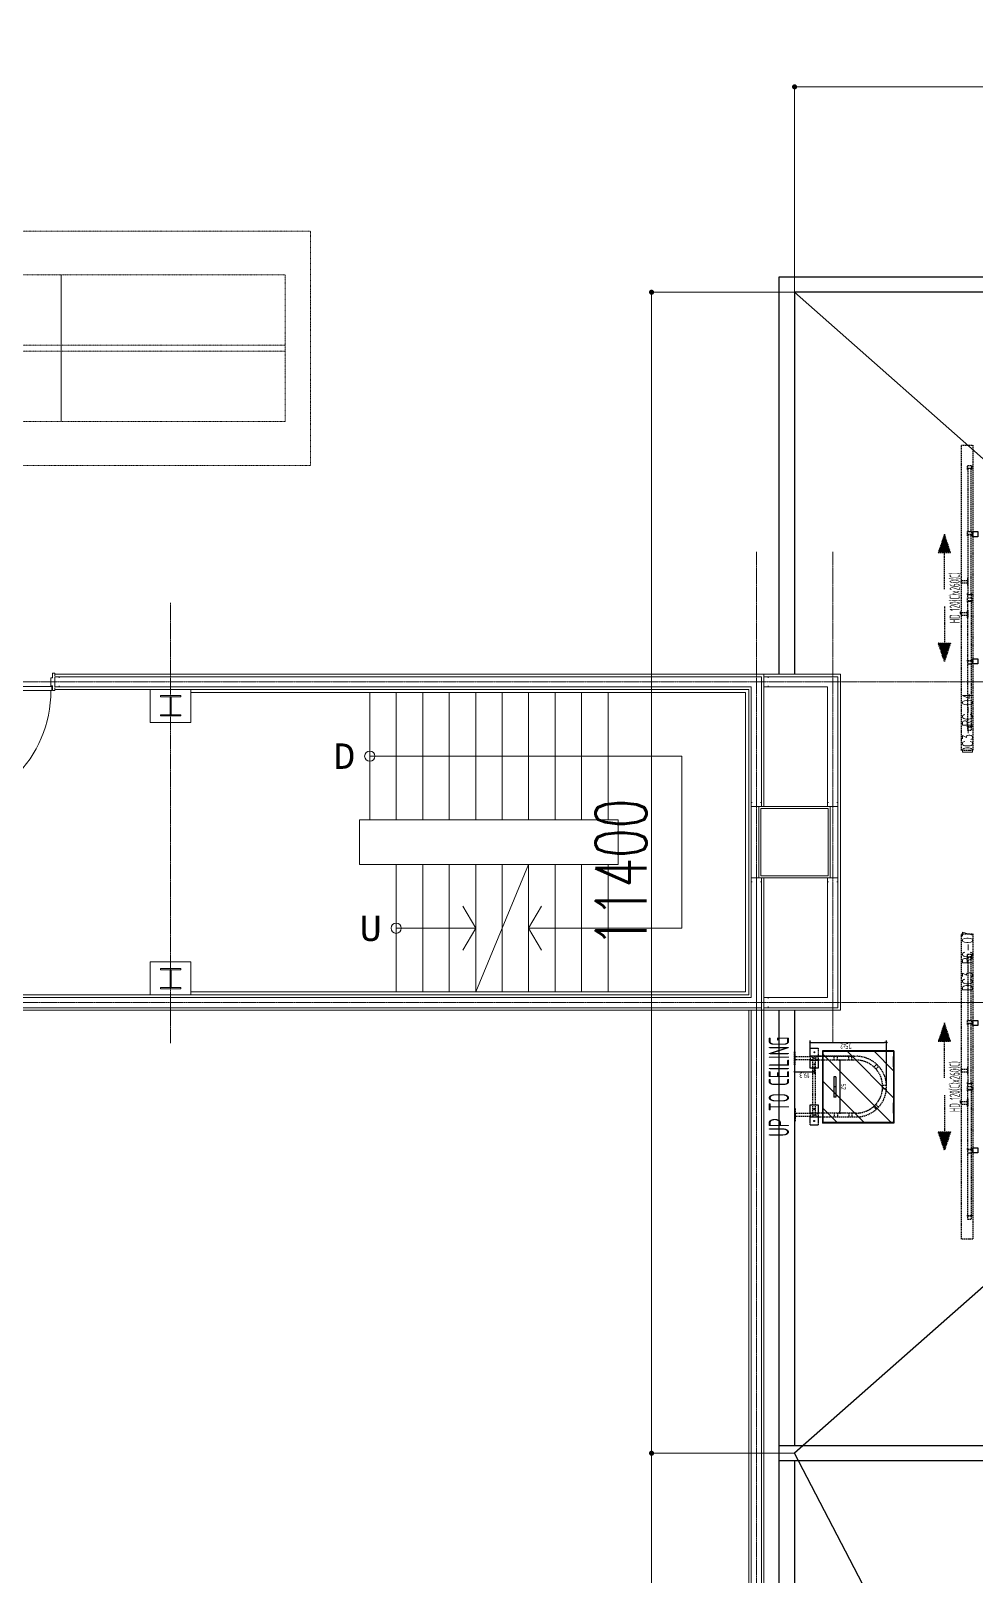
# Model space of a CAD drawing. Extents: x 225000 to 2157367, y 208400 to 840900.
# Drawn here: x 491429 to 500698, y 410006 to 425169 of the extents above; entities that cross this region are included whole.
import ezdxf
from ezdxf.enums import TextEntityAlignment as Align

# ---------------------------------------------------------------- set-up
doc = ezdxf.new("R2010")
doc.units = 0
doc.header["$LTSCALE"] = 10
for name, pattern in [('Data Center Layout_L20$0$CENTER', [2, 1.25, -0.25, 0.25, -0.25]), ('Data Center Layout_L20$0$DOTK1', [0.1, 0.05, -0.05]), ('XFDP20-DC-PH1$0$HIDDEN2', [0.1875, 0.125, -0.0625])]:
    doc.linetypes.add(name, pattern=pattern)
for name, color, linetype, lineweight in [('Data Center Layout_L20$0$ARC', 252, 'Continuous', 0), ('Data Center Layout_L20$0$K-SIN', 252, 'Data Center Layout_L20$0$CENTER', 9), ('Data Center Layout_L20$0$STEEL1', 252, 'Continuous', 0), ('Data Center Layout_L20$0$SUGATA3', 252, 'Continuous', 0)]:
    doc.layers.add(name, color=color, linetype=linetype, lineweight=lineweight)
for name, color, linetype in [('Data Center Layout_L20$0$MACHINE-DIM', 252, 'Continuous'), ('XFDP20-DC-PH1$0$A-Dim', 1, 'Continuous'), ('XFDP20-DC-PH1$0$A-Door (PH2)', 15, 'XFDP20-DC-PH1$0$HIDDEN2'), ('XFDP20-DC-PH1$0$A-ST-txt (PH2)', 1, 'Continuous'), ('XFDP20-DC-PH1$0$A-STAIR (PH2)', 15, 'XFDP20-DC-PH1$0$HIDDEN2'), ('XFDP20-DC-PH1$0$Lad-Door', 1, 'Continuous'), ('XFM2Q20-DC$0$M-EQ-TEXT', 3, 'Continuous')]:
    doc.layers.add(name, color=color, linetype=linetype)
doc.styles.add('Data Center Layout_L20$0$ATS', font='monotxt', dxfattribs={"bigfont": 'BIGFONT'})
doc.styles.add('Data Center Layout_L20$0$型式1', font='simplex.shx', dxfattribs={"width": 0.68, "bigfont": 'chineset.shx'})
doc.styles.add('XFDP20-DC-PH1$0$AA-TXT', font='isocp.shx', dxfattribs={"width": 0.8, "bigfont": 'china.shx'})
doc.styles.add('XFDP20-DC-PH1$0$dim-txt', font='isocp.shx', dxfattribs={"width": 0.8, "bigfont": 'china.shx'})
doc.styles.add('XFM2Q20-DC$0$XFL10-HVAC-EQ-L194205$0$M-TXT', font='simplex.shx', dxfattribs={"width": 0.8, "bigfont": 'chineset.shx'})
doc.dimstyles.new('Data Center Layout_L20$0$DIM-50-00', dxfattribs={"dimscale": 0, "dimtxt": 150, "dimasz": 50, "dimexe": 0, "dimexo": 0.1, "dimgap": 50, "dimtad": 1, "dimdec": 1, "dimdsep": 46, "dimtxsty": 'Data Center Layout_L20$0$型式1', "dimblk": 'Data Center Layout_L20$0$_Dot', "dimcen": 0, "dimclrd": 256, "dimclre": 256, "dimclrt": 256, "dimadec": 0, "dimazin": 0, "dimtfac": 0.8, "dimtdec": 1, "dimtmove": 2, "dimatfit": 3, "dimldrblk": 'Data Center Layout_L20$0$_ArchTick', "dimfxl": 1, "dimtolj": 1, "dimlwd": 13, "dimlwe": 9, "dimarcsym": 0})
doc.dimstyles.new('XFDP20-DC-PH1$0$20-dim', dxfattribs={"dimscale": 20, "dimtxt": 0.25, "dimasz": 0.1, "dimexe": 0.1, "dimexo": 0.1, "dimgap": 0.05, "dimtad": 1, "dimdec": 1, "dimdsep": 46, "dimtxsty": 'XFDP20-DC-PH1$0$dim-txt', "dimblk": 'XFDP20-DC-PH1$0$Dot', "dimcen": 2, "dimclrd": 256, "dimclre": 256, "dimclrt": 256, "dimadec": 0, "dimazin": 0, "dimtfac": 1, "dimtdec": 1, "dimtix": 1, "dimtmove": 2, "dimatfit": 3, "dimfxl": 1, "dimtvp": 1, "dimarcsym": 0})

# ---------------------------------------------------------------- blocks, each defined once
blk = doc.blocks.new('Data Center Layout_L20$0$_Dot')
at = {"layer": 'Data Center Layout_L20$0$MACHINE-DIM', "color": 0, "lineweight": -2}
blk.add_line((-0.5, 0), (-1, 0), dxfattribs=at)
at = {"layer": 'Data Center Layout_L20$0$MACHINE-DIM', "color": 0, "const_width": 0.5}
blk.add_lwpolyline([(-0.25, 0, 1), (0.25, 0, 1)], format="xyb", close=True, dxfattribs=at)
blk = doc.blocks.new('*D55')
at = {"layer": 'Data Center Layout_L20$0$STEEL1', "lineweight": 9, "transparency": 16777216}
for p, q in [((498926, 222602), (498926, 224619)), ((511826, 222602), (511826, 224619))]:
    blk.add_line(p, q, dxfattribs=at)
at = {"layer": 'Data Center Layout_L20$0$STEEL1', "lineweight": 13, "transparency": 16777216}
blk.add_line((511776, 224619), (498976, 224619), dxfattribs=at)
at = {"layer": 'DEFPOINTS', "color": 0, "transparency": 16777216}
for p in [(498926, 224619), (498926, 222602), (511826, 222602)]:
    blk.add_point(p, dxfattribs=at)
at = {"layer": 'Data Center Layout_L20$0$STEEL1', "lineweight": 13, "transparency": 16777216, "xscale": 50, "yscale": 50, "zscale": 50, "rotation": 180}
blk.add_blockref('Data Center Layout_L20$0$_Dot', (498926, 224619), dxfattribs=at)
at = {"layer": 'Data Center Layout_L20$0$STEEL1', "lineweight": 13, "transparency": 16777216, "xscale": 50, "yscale": 50, "zscale": 50}
blk.add_blockref('Data Center Layout_L20$0$_Dot', (511826, 224619), dxfattribs=at)
at = {"layer": 'Data Center Layout_L20$0$STEEL1', "transparency": 16777216, "insert": (505376, 224919), "char_height": 500, "attachment_point": 5, "style": 'Data Center Layout_L20$0$型式1'}
blk.add_mtext('\\A1;12900', dxfattribs=at)
blk = doc.blocks.new('Data Center Layout_L20$0$_ArchTick')
at = {"layer": 'Data Center Layout_L20$0$MACHINE-DIM', "color": 0, "const_width": 0.15}
blk.add_lwpolyline([(-0.5, -0.5), (0.5, 0.5)], dxfattribs=at)
blk = doc.blocks.new('*D56')
at = {"layer": 'Data Center Layout_L20$0$STEEL1', "lineweight": 9, "transparency": 16777216}
for p, q in [((498925, 222602), (497522, 222602)), ((498925, 211202), (497522, 211202))]:
    blk.add_line(p, q, dxfattribs=at)
at = {"layer": 'Data Center Layout_L20$0$STEEL1', "lineweight": 13, "transparency": 16777216}
blk.add_line((497522, 222552), (497522, 211252), dxfattribs=at)
at = {"layer": 'DEFPOINTS', "color": 0, "transparency": 16777216}
for p in [(498926, 222602), (497522, 211202), (498926, 211202)]:
    blk.add_point(p, dxfattribs=at)
at = {"layer": 'Data Center Layout_L20$0$STEEL1', "lineweight": 13, "transparency": 16777216, "xscale": 50, "yscale": 50, "zscale": 50}
for p, rotation in [((497522, 222602), 90), ((497522, 211202), 270)]:
    blk.add_blockref('Data Center Layout_L20$0$_Dot', p, dxfattribs=dict(at, rotation=rotation))
at = {"layer": 'Data Center Layout_L20$0$STEEL1', "transparency": 16777216, "insert": (497222, 216902), "char_height": 500, "attachment_point": 5, "rotation": 90, "style": 'Data Center Layout_L20$0$型式1'}
blk.add_mtext('\\A1;11400', dxfattribs=at)
blk = doc.blocks.new('*D57')
at = {"layer": 'Data Center Layout_L20$0$STEEL1', "lineweight": 9, "transparency": 16777216}
for p, q in [((498925, 211202), (497522, 211202)), ((498925, 187202), (497522, 187202))]:
    blk.add_line(p, q, dxfattribs=at)
at = {"layer": 'Data Center Layout_L20$0$STEEL1', "lineweight": 13, "transparency": 16777216}
blk.add_line((497522, 211152), (497522, 187252), dxfattribs=at)
at = {"layer": 'DEFPOINTS', "color": 0, "transparency": 16777216}
for p in [(498926, 211202), (497522, 187202), (498926, 187202)]:
    blk.add_point(p, dxfattribs=at)
at = {"layer": 'Data Center Layout_L20$0$STEEL1', "lineweight": 13, "transparency": 16777216, "xscale": 50, "yscale": 50, "zscale": 50}
for p, rotation in [((497522, 211202), 90), ((497522, 187202), 270)]:
    blk.add_blockref('Data Center Layout_L20$0$_Dot', p, dxfattribs=dict(at, rotation=rotation))
at = {"layer": 'Data Center Layout_L20$0$STEEL1', "transparency": 16777216, "insert": (497222, 199202), "char_height": 500, "attachment_point": 5, "rotation": 90, "style": 'Data Center Layout_L20$0$型式1'}
blk.add_mtext('\\A1;24000', dxfattribs=at)
blk = doc.blocks.new('XFDP20-DC-PH1$0$Door-60+60x000')
for points in [[(2.5, 30.4), (20.5, 36.4), (20.5, 24.4)], [(127.5, 30.4), (109.5, 36.4), (109.5, 24.4)]]:
    blk.add_hatch(color=256).paths.add_polyline_path(points)
for p, q in [((2.5, 30.4, 0), (20.5, 36.4, 0)), ((20.5, 24.4, 0), (2.5, 30.4, 0)), ((20.5, 36.4, 0), (20.5, 24.4, 0)), ((56.5, 30.4, 0), (20.5, 30.4, 0)), ((73.5, 30.4, 0), (109.5, 30.4, 0)), ((127.5, 30.4, 0), (109.5, 36.4, 0)), ((109.5, 36.4, 0), (109.5, 24.4, 0)), ((109.5, 24.4, 0), (127.5, 30.4, 0))]:
    blk.add_line(p, q)
at = {"color": 1, "linetype": 'XFDP20-DC-PH1$0$HIDDEN2'}
for p, q in [((47.9, 13.2), (47.9, 7.7)), ((50.4, 13.2), (50.4, 7.7)), ((79.6, 13.2), (79.6, 7.7)), ((82.1, 13.2), (82.1, 7.7))]:
    blk.add_line(p, q, dxfattribs=at)
at = {"color": 9, "linetype": 'XFDP20-DC-PH1$0$HIDDEN2'}
blk.add_lwpolyline([(-84.9, 13.8), (214.9, 13.8), (214.9, 2.5), (-84.9, 2.5)], close=True, dxfattribs=at)
at = {"color": 1, "linetype": 'XFDP20-DC-PH1$0$HIDDEN2'}
for points in [[(-65, 3.8), (-61, 3.8, 0.158507), (-61, 3.8), (-60.9, 3.9, 0.72636), (-60.9, 4), (-61, 4, 0.414214), (-61.1, 3.9, -0.414214), (-61.1, 3.9), (-61.8, 3.9, -0.414214), (-61.8, 4), (-61.8, 4.4, 0.414214), (-61.8, 4.4), (-61.9, 4.4, 0.414214), (-61.9, 4.4), (-61.9, 4, -0.414214), (-61.9, 3.9), (-62.1, 3.9, -0.414214), (-62.1, 4), (-62.1, 5.7), (-62.2, 5.8), (-62.1, 5.8), (-62.1, 7.6, -0.414214), (-62.1, 7.6), (-61.9, 7.6, -0.414214), (-61.9, 7.6), (-61.9, 7.1, 0.414214), (-61.9, 7.1), (-61.8, 7.1, 0.414214), (-61.8, 7.1), (-61.8, 7.6, -0.414214), (-61.8, 7.6), (-61.1, 7.6, -0.414214), (-61.1, 7.6), (-61.1, 7.6, 0.414214), (-61, 7.6), (-60.9, 7.6, 0.72636), (-60.9, 7.6), (-61, 7.7, 0.158507), (-61, 7.7), (-65, 7.7, 0.414214), (-65, 7.7), (-65, 3.9, 0.414214)], [(195, 3.8), (191, 3.8, -0.158507), (191, 3.8), (190.9, 3.9, -0.72636), (190.9, 4), (191, 4, -0.414214), (191.1, 3.9, 0.414214), (191.1, 3.9), (191.8, 3.9, 0.414214), (191.8, 4), (191.8, 4.4, -0.414214), (191.8, 4.4), (191.9, 4.4, -0.414214), (191.9, 4.4), (191.9, 4, 0.414214), (191.9, 3.9), (192.1, 3.9, 0.414214), (192.1, 4), (192.1, 5.7), (192.2, 5.8), (192.1, 5.8), (192.1, 7.6, 0.414214), (192.1, 7.6), (191.9, 7.6, 0.414214), (191.9, 7.6), (191.9, 7.1, -0.414214), (191.9, 7.1), (191.8, 7.1, -0.414214), (191.8, 7.1), (191.8, 7.6, 0.414214), (191.8, 7.6), (191.1, 7.6, 0.414214), (191.1, 7.6), (191.1, 7.6, -0.414214), (191, 7.6), (190.9, 7.6, -0.72636), (190.9, 7.6), (191, 7.7, -0.158507), (191, 7.7), (195, 7.7, -0.414214), (195, 7.7), (195, 3.9, -0.414214)]]:
    blk.add_lwpolyline(points, format="xyb", close=True, dxfattribs=at)
for points in [[(-61.8, 4), (-61.8, 7.5), (0, 7.5), (0, 4)], [(45.4, 7.7), (52.9, 7.7), (52.9, 7.5), (45.4, 7.5)], [(84.6, 7.7), (77.1, 7.7), (77.1, 7.5), (84.6, 7.5)], [(191.8, 4), (191.8, 7.5), (130, 7.5), (130, 4)]]:
    blk.add_lwpolyline(points, close=True, dxfattribs=at)
for points in [[(0, 3.8), (4, 3.8, 0.158507), (4, 3.8), (4.1, 3.9, 0.72636), (4.1, 4), (4, 4, 0.414214), (3.9, 3.9, -0.414214), (3.9, 3.9), (3.2, 3.9, -0.414214), (3.2, 4), (3.2, 4.4, 0.414214), (3.2, 4.4), (3.1, 4.4, 0.414214), (3.1, 4.4), (3.1, 4, -0.414214), (3.1, 3.9), (2.9, 3.9, -0.414214), (2.9, 4), (2.9, 5.7), (2.8, 5.8), (2.9, 5.8), (2.9, 7.6, -0.414214), (2.9, 7.6), (3.1, 7.6, -0.414214), (3.1, 7.6), (3.1, 7.1, 0.414214), (3.1, 7.1), (3.2, 7.1, 0.414214), (3.2, 7.1), (3.2, 7.6, -0.414214), (3.2, 7.6), (3.9, 7.6, -0.414214), (3.9, 7.6), (3.9, 7.6, 0.414214), (4, 7.6), (4.1, 7.6, 0.72636), (4.1, 7.6), (4, 7.7, 0.158507), (4, 7.7), (0, 7.7, 0.414214), (0, 7.7), (0, 3.9, 0.414214)], [(65, 3.8), (61, 3.8, -0.158507), (61, 3.8), (60.8, 3.9, -0.72636), (60.9, 4), (61, 4, -0.414214), (61, 3.9, 0.414214), (61, 3.9), (61.8, 3.9, 0.414214), (61.8, 4), (61.8, 4.4, -0.414214), (61.8, 4.4), (61.9, 4.4, -0.414214), (61.9, 4.4), (61.9, 4, 0.414214), (61.9, 3.9), (62.1, 3.9, 0.414214), (62.1, 4), (62.1, 5.7), (62.1, 5.8), (62.1, 5.8), (62.1, 7.6, 0.414214), (62.1, 7.6), (61.9, 7.6, 0.414214), (61.9, 7.6), (61.9, 7.1, -0.414214), (61.9, 7.1), (61.8, 7.1, -0.414214), (61.8, 7.1), (61.8, 7.6, 0.414214), (61.8, 7.6), (61, 7.6, 0.414214), (61, 7.6), (61, 7.6, -0.414214), (61, 7.6), (60.9, 7.6, -0.72636), (60.8, 7.6), (61, 7.7, -0.158507), (61, 7.7), (65, 7.7, -0.414214), (65, 7.7), (65, 3.9, -0.414214)], [(65, 3.8), (69, 3.8, 0.158507), (69, 3.8), (69.2, 3.9, 0.72636), (69.1, 4), (69, 4, 0.414214), (69, 3.9, -0.414214), (69, 3.9), (68.2, 3.9, -0.414214), (68.2, 4), (68.2, 4.4, 0.414214), (68.2, 4.4), (68.1, 4.4, 0.414214), (68.1, 4.4), (68.1, 4, -0.414214), (68.1, 3.9), (67.9, 3.9, -0.414214), (67.9, 4), (67.9, 5.7), (67.9, 5.8), (67.9, 5.8), (67.9, 7.6, -0.414214), (67.9, 7.6), (68.1, 7.6, -0.414214), (68.1, 7.6), (68.1, 7.1, 0.414214), (68.1, 7.1), (68.2, 7.1, 0.414214), (68.2, 7.1), (68.2, 7.6, -0.414214), (68.2, 7.6), (69, 7.6, -0.414214), (69, 7.6), (69, 7.6, 0.414214), (69, 7.6), (69.1, 7.6, 0.72636), (69.2, 7.6), (69, 7.7, 0.158507), (69, 7.7), (65, 7.7, 0.414214), (65, 7.7), (65, 3.9, 0.414214)], [(130, 3.8), (126, 3.8, -0.158507), (126, 3.8), (125.9, 3.9, -0.72636), (125.9, 4), (126, 4, -0.414214), (126.1, 3.9, 0.414214), (126.1, 3.9), (126.8, 3.9, 0.414214), (126.8, 4), (126.8, 4.4, -0.414214), (126.8, 4.4), (126.9, 4.4, -0.414214), (126.9, 4.4), (126.9, 4, 0.414214), (126.9, 3.9), (127.1, 3.9, 0.414214), (127.1, 4), (127.1, 5.7), (127.2, 5.8), (127.1, 5.8), (127.1, 7.6, 0.414214), (127.1, 7.6), (126.9, 7.6, 0.414214), (126.9, 7.6), (126.9, 7.1, -0.414214), (126.9, 7.1), (126.8, 7.1, -0.414214), (126.8, 7.1), (126.8, 7.6, 0.414214), (126.8, 7.6), (126.1, 7.6, 0.414214), (126.1, 7.6), (126.1, 7.6, -0.414214), (126, 7.6), (125.9, 7.6, -0.72636), (125.9, 7.6), (126, 7.7, -0.158507), (126, 7.7), (130, 7.7, -0.414214), (130, 7.7), (130, 3.9, -0.414214)]]:
    blk.add_lwpolyline(points, format="xyb", close=True)
at = {"ltscale": 1000}
for points in [[(0, 2.5), (5, 2.5), (5, -2.5), (0, -2.5)], [(125, 2.5), (130, 2.5), (130, -2.5), (125, -2.5)]]:
    blk.add_lwpolyline(points, close=True, dxfattribs=at)
for points in [[(3.2, 4), (3.2, 7.5), (61.8, 7.5), (61.8, 4)], [(126.8, 4), (126.8, 7.5), (68.2, 7.5), (68.2, 4)]]:
    blk.add_lwpolyline(points, close=True)
at = {"color": 1, "linetype": 'XFDP20-DC-PH1$0$HIDDEN2'}
for centre in [(49.1, 13.2), (80.9, 13.2)]:
    blk.add_arc(centre, 1.25, 0, 180, dxfattribs=at)
at = {"color": 9, "style": 'XFDP20-DC-PH1$0$AA-TXT', "width": 0.45}
blk.add_attdef('120X240', text='', height=10, dxfattribs=at).set_placement((65, 20.3), align=Align.MIDDLE_CENTER)
blk = doc.blocks.new('XFDP20-DC-PH1$0$Dot')
at = {"color": 0, "linetype": 'ByBlock', "lineweight": -2}
blk.add_line((-0.5, 0), (-1, 0), dxfattribs=at)
at = {"color": 0, "linetype": 'ByBlock', "const_width": 0.5}
blk.add_lwpolyline([(-0.25, 0, 1), (0.25, 0, 1)], format="xyb", close=True, dxfattribs=at)
blk = doc.blocks.new('*D80')
at = {"layer": 'DEFPOINTS', "color": 0, "transparency": 16777216}
for p in [(-19.3, -14.6), (-19.3, -21.5), (0, -21.5)]:
    blk.add_point(p, dxfattribs=at)
at = {"layer": 'XFDP20-DC-PH1$0$A-Dim', "lineweight": -2, "transparency": 16777216}
for p, q in [((-19.3, -19.5), (-19.3, -12.6)), ((-2, -14.6), (-17.3, -14.6)), ((0, -19.5), (0, -12.6))]:
    blk.add_line(p, q, dxfattribs=at)
at = {"layer": 'XFDP20-DC-PH1$0$A-Dim', "lineweight": -2, "transparency": 16777216, "xscale": 2, "yscale": 2, "zscale": 2, "rotation": 180}
blk.add_blockref('XFDP20-DC-PH1$0$Dot', (-19.3, -14.6), dxfattribs=at)
at = {"layer": 'XFDP20-DC-PH1$0$A-Dim', "lineweight": -2, "transparency": 16777216, "xscale": 2, "yscale": 2, "zscale": 2}
blk.add_blockref('XFDP20-DC-PH1$0$Dot', (0, -14.6), dxfattribs=at)
at = {"layer": 'XFDP20-DC-PH1$0$A-Dim', "transparency": 16777216, "insert": (-9.6, -11.1), "char_height": 5, "attachment_point": 5, "style": 'XFDP20-DC-PH1$0$dim-txt'}
blk.add_mtext('\\A1;19.3', dxfattribs=at)
blk = doc.blocks.new('*D81')
at = {"layer": 'DEFPOINTS', "color": 0, "transparency": 16777216}
for p in [(-90.3, 0), (-15.3, -29.8), (-90.3, -43.4)]:
    blk.add_point(p, dxfattribs=at)
at = {"layer": 'XFDP20-DC-PH1$0$A-Dim', "lineweight": -2, "transparency": 16777216}
for p, q in [((-90.3, -2), (-90.3, -45.4)), ((-17.3, -43.4), (-88.3, -43.4)), ((-15.3, -31.8), (-15.3, -45.4))]:
    blk.add_line(p, q, dxfattribs=at)
at = {"layer": 'XFDP20-DC-PH1$0$A-Dim', "lineweight": -2, "transparency": 16777216, "xscale": 2, "yscale": 2, "zscale": 2, "rotation": 180}
blk.add_blockref('XFDP20-DC-PH1$0$Dot', (-90.3, -43.4), dxfattribs=at)
at = {"layer": 'XFDP20-DC-PH1$0$A-Dim', "lineweight": -2, "transparency": 16777216, "xscale": 2, "yscale": 2, "zscale": 2}
blk.add_blockref('XFDP20-DC-PH1$0$Dot', (-15.3, -43.4), dxfattribs=at)
at = {"layer": 'XFDP20-DC-PH1$0$A-Dim', "transparency": 16777216, "insert": (-52.8, -39.9), "char_height": 5, "attachment_point": 5, "style": 'XFDP20-DC-PH1$0$dim-txt'}
blk.add_mtext('\\A1;75', dxfattribs=at)
blk = doc.blocks.new('*D82')
at = {"layer": 'DEFPOINTS', "color": 0, "transparency": 16777216}
for p in [(-52.1, 26), (-44.5, 26), (-52.1, -26)]:
    blk.add_point(p, dxfattribs=at)
at = {"layer": 'XFDP20-DC-PH1$0$A-Dim', "lineweight": -2, "transparency": 16777216}
for p, q in [((-50.1, 26), (-42.5, 26)), ((-44.5, -24), (-44.5, 24)), ((-50.1, -26), (-42.5, -26))]:
    blk.add_line(p, q, dxfattribs=at)
at = {"layer": 'XFDP20-DC-PH1$0$A-Dim', "lineweight": -2, "transparency": 16777216, "xscale": 2, "yscale": 2, "zscale": 2}
for p, rotation in [((-44.5, 26), 90), ((-44.5, -26), 270)]:
    blk.add_blockref('XFDP20-DC-PH1$0$Dot', p, dxfattribs=dict(at, rotation=rotation))
at = {"layer": 'XFDP20-DC-PH1$0$A-Dim', "transparency": 16777216, "insert": (-48, 0), "char_height": 5, "attachment_point": 5, "rotation": 90, "style": 'XFDP20-DC-PH1$0$dim-txt'}
blk.add_mtext('\\A1;52', dxfattribs=at)
blk = doc.blocks.new('XFM2Q20-DC')
at = {"layer": 'XFM2Q20-DC$0$M-EQ-TEXT', "style": 'XFM2Q20-DC$0$XFL10-HVAC-EQ-L194205$0$M-TXT', "width": 0.7}
for s, p in [('DC3-RC-04', (500624, 218369, 0)), ('DC3-RC-07', (500624, 216035))]:
    blk.add_text(s, height=100, rotation=90, dxfattribs=at).set_placement(p, align=Align.MIDDLE_CENTER)
blk = doc.blocks.new('Data Center Layout_L20')
for p, q in [((511825.59, 211202.31), (498925.59, 222602.31)), ((511825.59, 222602.31), (498925.59, 211202.31)), ((511425.59, 187202.31), (498925.59, 211202.31))]:
    blk.add_line(p, q)
for points in [[(498775.59, 218852.31), (498775.59, 222752.31), (511975.59, 222752.31), (511975.59, 222502.31), (511825.59, 222502.31), (511825.59, 222602.31), (498925.59, 222602.31), (498925.59, 218852.31)], [(498925.59, 215552.31), (498925.59, 211277.31), (511825.59, 211277.31), (511825.59, 211377.31), (511975.59, 211377.31), (511975.59, 211127.31), (498775.59, 211127.31), (498775.59, 215552.31)], [(498775.59, 196274.31), (498775.59, 211277.31), (511975.59, 211277.31), (511975.59, 211027.31), (511825.59, 211027.31), (511825.59, 211127.31), (498925.59, 211127.31), (498925.59, 196274.31)]]:
    blk.add_lwpolyline(points)
at = {"layer": 'Data Center Layout_L20$0$ARC', "linetype": 'Data Center Layout_L20$0$DOTK1'}
for p, q in [((489525.59, 222082.31), (491725.59, 222082.31)), ((489525.59, 222022.31), (491725.59, 222022.31)), ((491725.59, 222082.31), (493925.59, 222082.31)), ((491725.59, 222022.31), (493925.59, 222022.31))]:
    blk.add_line(p, q, dxfattribs=at)
at = {"layer": 'Data Center Layout_L20$0$ARC'}
for p, q in [((498625.59, 218852.31), (491665.59, 218852.31)), ((498600.59, 218827.31), (491665.59, 218827.31)), ((498600.59, 218827.31), (498600.59, 217552.31)), ((498625.59, 218852.31), (499375.59, 218852.31)), ((498625.59, 218852.31), (498625.59, 217552.31)), ((498625.59, 218827.31), (499350.59, 218827.31)), ((499350.59, 218827.31), (499350.59, 215577.31)), ((499375.59, 218852.31), (499375.59, 215552.31)), ((498500.59, 218727.31), (491665.59, 218727.31)), ((498475.59, 218702.31), (491665.59, 218702.31)), ((492600.59, 218377.31), (492600.59, 218702.31)), ((493000.59, 218377.31), (493000.59, 218702.31)), ((498475.59, 218702.31), (498475.59, 215702.31)), ((498500.59, 218727.31), (498500.59, 215677.31)), ((498625.59, 218727.31), (499250.59, 218727.31)), ((499250.59, 218727.31), (499250.59, 217552.31)), ((492600.59, 218377.31), (493000.59, 218377.31)), ((498600.59, 216852.31), (498600.59, 215577.31)), ((498625.59, 216852.31), (498625.59, 215552.31)), ((499250.59, 216852.31), (499250.59, 215677.31)), ((498600.59, 216802.31), (498600.59, 205602.31)), ((498625.59, 205602.31), (498625.59, 216802.31)), ((492600.59, 216027.31), (492600.59, 215702.31)), ((492600.59, 216027.31), (493000.59, 216027.31)), ((493000.59, 216027.31), (493000.59, 215702.31)), ((498475.59, 215702.31), (489425.59, 215702.31)), ((498500.59, 215677.31), (489425.59, 215677.31)), ((498625.59, 215677.31), (499250.59, 215677.31)), ((498600.59, 215577.31), (489425.59, 215577.31)), ((498625.59, 215552.31), (489425.59, 215552.31)), ((498475.59, 187852.31), (498475.59, 215552.31)), ((498500.59, 215552.31), (498500.59, 187852.31)), ((498625.59, 215577.31), (499350.59, 215577.31)), ((498625.59, 215552.31), (499375.59, 215552.31))]:
    blk.add_line(p, q, dxfattribs=at)
at = {"layer": 'Data Center Layout_L20$0$ARC', "linetype": 'Data Center Layout_L20$0$DOTK1'}
for points in [[(489625.59, 223202.31), (494175.48, 223202.31), (494175.48, 220902.31), (489625.59, 220902.31), (489625.59, 223202.31)], [(489525.59, 221332.31), (491725.59, 221332.31), (491725.59, 222772.31), (489525.59, 222772.31)], [(491725.59, 221332.31), (493925.59, 221332.31), (493925.59, 222772.31), (491725.59, 222772.31)]]:
    blk.add_lwpolyline(points, close=True, dxfattribs=at)
at = {"layer": 'Data Center Layout_L20$0$ARC'}
for points in [[(491665.59, 218837.31), (491665.59, 218862.31), (491640.59, 218862.31), (491640.59, 218817.31), (491625.59, 218817.31), (491625.59, 218737.31), (491640.59, 218737.31), (491640.59, 218692.31), (491665.59, 218692.31), (491665.59, 218717.31)], [(491705.59, 218817.31), (491705.59, 218827.31), (491665.59, 218827.31), (491665.59, 218727.31), (491705.59, 218727.31), (491705.59, 218737.31)], [(498665.59, 218737.31), (498665.59, 218727.31), (498625.59, 218727.31), (498625.59, 218827.31), (498665.59, 218827.31), (498665.59, 218817.31)], [(498590.59, 217592.31), (498600.59, 217592.31), (498600.59, 217552.31), (498500.59, 217552.31), (498500.59, 217592.31), (498510.59, 217592.31)], [(499340.59, 217592.31), (499350.59, 217592.31), (499350.59, 217552.31), (499250.59, 217552.31), (499250.59, 217592.31), (499260.59, 217592.31)], [(498590.59, 216812.31), (498600.59, 216812.31), (498600.59, 216852.31), (498500.59, 216852.31), (498500.59, 216812.31), (498510.59, 216812.31)], [(499340.59, 216812.31), (499350.59, 216812.31), (499350.59, 216852.31), (499250.59, 216852.31), (499250.59, 216812.31), (499260.59, 216812.31)], [(498665.59, 215587.31), (498665.59, 215577.31), (498625.59, 215577.31), (498625.59, 215677.31), (498665.59, 215677.31), (498665.59, 215667.31)]]:
    blk.add_lwpolyline(points, dxfattribs=at)
for points in [[(490415.59, 218692.31), (491635.59, 218692.31), (491635.59, 218732.31), (490415.59, 218732.31)], [(492700.59, 218642.31), (492900.59, 218642.31), (492900.59, 218630.31), (492804.59, 218630.31), (492804.59, 218454.31), (492900.59, 218454.31), (492900.59, 218442.31), (492700.59, 218442.31), (492700.59, 218454.31), (492796.59, 218454.31), (492796.59, 218630.31), (492700.59, 218630.31)], [(498575.59, 216852.31), (498575.59, 217552.31), (499275.59, 217552.31), (499275.59, 216852.31)], [(498595.59, 216872.31), (498595.59, 217532.31), (499255.59, 217532.31), (499255.59, 216872.31)], [(492700.59, 215762.31), (492900.59, 215762.31), (492900.59, 215774.31), (492804.59, 215774.31), (492804.59, 215950.31), (492900.59, 215950.31), (492900.59, 215962.31), (492700.59, 215962.31), (492700.59, 215950.31), (492796.59, 215950.31), (492796.59, 215774.31), (492700.59, 215774.31)]]:
    blk.add_lwpolyline(points, close=True, dxfattribs=at)
blk.add_arc((490425.59, 218692.31), 1200, 270, 0, dxfattribs=at)
at = {"layer": 'Data Center Layout_L20$0$K-SIN'}
for p, q in [((498550.59, 220052.31), (498550.59, 215227.31)), ((499300.59, 220052.31), (499300.59, 215227.31)), ((492800.59, 219552.31), (492800.59, 215227.31)), ((489350.59, 218777.31), (501125.59, 218777.31)), ((498550.59, 179702.31), (498550.59, 216852.31)), ((489350.59, 215627.31), (501125.59, 215627.31))]:
    blk.add_line(p, q, dxfattribs=at)
at = {"layer": 'Data Center Layout_L20$0$SUGATA3'}
for p, q in [((498445.59, 218672.31), (493000.59, 218672.31)), ((494755.59, 218672.31), (494755.59, 217422.31)), ((495015.59, 218672.31), (495015.59, 217422.31)), ((495275.59, 218672.31), (495275.59, 217422.31)), ((495535.59, 218672.31), (495535.59, 217422.31)), ((495795.59, 218672.31), (495795.59, 217422.31)), ((496055.59, 218672.31), (496055.59, 217422.31)), ((496315.59, 218672.31), (496315.59, 217422.31)), ((496575.59, 218672.31), (496575.59, 217422.31)), ((496835.59, 218672.31), (496835.59, 217422.31)), ((497095.59, 218672.31), (497095.59, 217422.31)), ((498445.59, 218672.31), (498445.59, 215732.31)), ((494755.59, 218047.31), (497820.59, 218047.31)), ((497820.59, 218047.31), (497820.59, 216357.31)), ((494655.59, 217422.31), (494655.59, 216982.31)), ((497195.59, 217422.31), (494655.59, 217422.31)), ((497195.59, 217422.31), (497195.59, 216982.31)), ((497195.59, 216982.31), (494655.59, 216982.31)), ((495015.59, 216982.31), (495015.59, 215732.31)), ((495275.59, 216982.31), (495275.59, 215732.31)), ((495535.59, 216982.31), (495535.59, 215732.31)), ((495795.59, 215732.31), (496315.59, 216982.31)), ((495795.59, 216982.31), (495795.59, 215732.31)), ((496055.59, 216982.31), (496055.59, 215732.31)), ((496315.59, 216982.31), (496315.59, 215732.31)), ((496575.59, 216982.31), (496575.59, 215732.31)), ((496835.59, 216982.31), (496835.59, 215732.31)), ((497095.59, 216982.31), (497095.59, 215732.31)), ((495795.59, 216357.31), (495015.59, 216357.31)), ((496315.59, 216357.31), (497820.59, 216357.31)), ((498445.59, 215732.31), (493000.59, 215732.31))]:
    blk.add_line(p, q, dxfattribs=at)
for points in [[(495670.59, 216573.81), (495795.59, 216357.31), (495670.59, 216140.8)], [(496440.59, 216573.81), (496315.59, 216357.31), (496440.59, 216140.8)]]:
    blk.add_lwpolyline(points, dxfattribs=at)
for centre in [(494755.59, 218047.31), (495015.59, 216357.31)]:
    blk.add_circle(centre, 50, dxfattribs=at)
at = {"layer": 'Data Center Layout_L20$0$ARC', "style": 'Data Center Layout_L20$0$ATS'}
for s, p in [('D', (494505.59, 218047.31)), ('U', (494765.59, 216357.31))]:
    blk.add_text(s, height=250, dxfattribs=at).set_placement(p, align=Align.MIDDLE_CENTER)
at = {"layer": 'Data Center Layout_L20$0$STEEL1'}
dim = blk.add_linear_dim(base=(498925.59, 224618.6), p1=(511825.59, 222602.31), p2=(498925.59, 222602.31), dimstyle='Data Center Layout_L20$0$DIM-50-00', override={"dimscale": 1, "dimtxt": 500}, dxfattribs=at)
dim.commit()
dim.dimension.update_dxf_attribs({"geometry": '*D55', "text_midpoint": (505375.59, 224918.6)})
for base, p1, p2, picture, middle in [((497522.29, 211202.31), (498925.59, 222602.31), (498925.59, 211202.31), '*D56', (497222.29, 216902.31)), ((497522.29, 187202.31), (498925.59, 211202.31), (498925.59, 187202.31), '*D57', (497222.29, 199202.31))]:
    dim = blk.add_linear_dim(base=base, p1=p1, p2=p2, angle=90, dimstyle='Data Center Layout_L20$0$DIM-50-00', override={"dimscale": 1, "dimtxt": 500}, dxfattribs=at)
    dim.commit()
    dim.dimension.update_dxf_attribs({"geometry": picture, "text_midpoint": middle})
blk = doc.blocks.new('XFDP20-DC-PH1$0$LAD-1')
at = {"layer": 'XFDP20-DC-PH1$0$Lad-Door'}
h = blk.add_hatch(dxfattribs=at)
h.set_pattern_fill('ANSI31', color=256, scale=150, angle=90, style=0)
h.set_pattern_definition([(135, (-3.226, 0), (-13.2583, -13.2583), [])])
h.paths.add_polyline_path([(-97.05, -34.71), (-97.05, 35.29), (-28.05, 35.29), (-28.05, -34.71)])
at = {"color": 0}
for p, q in [((-0.6, 34.53), (0, 34.53)), ((-0.6, 21.53), (-0.6, 34.53)), ((-0.6, 25.51), (-0.6, 30.51)), ((0, 21.53), (0, 34.53)), ((-79.73, 17.44), (-82.42, 20.13)), ((-77.59, 19.55), (-80.29, 22.24)), ((-15.25, 29.8), (-60.45, 29.8)), ((-60.45, 26), (-15.25, 26)), ((-56.28, 26), (-56.28, 29.8)), ((-53.28, 26), (-53.28, 29.8)), ((-41.98, 26), (-41.98, 29.8)), ((-41.98, 26), (-41.98, 29.8)), ((-38.98, 26), (-38.98, 29.8)), ((-23.25, 26), (-23.25, 29.8)), ((-23.25, 29.8), (-15.25, 26)), ((-15.25, 29.8), (-23.25, 26)), ((-20.5, 26), (-20.5, -26)), ((-18, 26), (-18, -26)), ((-15.25, 26), (-15.25, 29.8)), ((-15.25, 29.31), (-0.6, 29.31)), ((-15.25, 26.31), (-0.6, 26.31)), ((-0.6, 21.53), (0, 21.53)), ((-86.39, 1.7), (-90.2, 1.7)), ((-86.42, -1.3), (-90.22, -1.3)), ((-80, -17.14), (-82.69, -19.84)), ((-77.89, -19.28), (-80.58, -21.97)), ((-60.45, -26), (-15.25, -26)), ((-19, -29.8), (-60.45, -29.8)), ((-58.4, -29.8), (-15.25, -29.8)), ((-56.28, -26), (-56.28, -29.8)), ((-53.28, -26), (-53.28, -29.8)), ((-41.98, -26), (-41.98, -29.8)), ((-41.98, -26), (-41.98, -29.8)), ((-38.98, -26), (-38.98, -29.8)), ((-23.25, -29.8), (-23.25, -26)), ((-23.25, -26), (-15.25, -29.8)), ((-15.25, -26), (-23.25, -29.8)), ((-15.25, -29.8), (-15.25, -26)), ((-15.25, -26.31), (-0.6, -26.31)), ((-15.25, -29.31), (-0.6, -29.31)), ((-0.6, -21.53), (0, -21.53)), ((-0.6, -21.53), (-0.6, -34.53)), ((-0.6, -25.51), (-0.6, -30.51)), ((0, -21.53), (0, -34.53)), ((-0.6, -34.53), (0, -34.53))]:
    blk.add_line(p, q, dxfattribs=at)
at = {"color": 1, "linetype": 'XFDP20-DC-PH1$0$HIDDEN2', "ltscale": 0.1}
for points in [[(-23.25, 37.8), (-15.25, 37.8), (-15.25, 29.8), (-23.25, 29.8)], [(-23.25, 26), (-15.25, 26), (-15.25, 18), (-23.25, 18)], [(-23.25, -18), (-15.25, -18), (-15.25, -26), (-23.25, -26)], [(-23.25, -29.8), (-15.25, -29.8), (-15.25, -37.8), (-23.25, -37.8)]]:
    blk.add_lwpolyline(points, close=True, dxfattribs=at)
at = {"color": 1, "linetype": 'XFDP20-DC-PH1$0$HIDDEN2'}
for centre in [(-19.25, 33.8), (-19.25, 22), (-19.25, -22), (-19.25, -33.8)]:
    blk.add_circle(centre, 0.476, dxfattribs=at)
at = {"color": 0}
for radius in [29.8, 26]:
    blk.add_arc((-60.45, 0), radius, 90, 270, dxfattribs=at)
at = {"layer": 'XFDP20-DC-PH1$0$Lad-Door'}
for p, q in [((-97.55, -35.21), (-97.55, 35.79)), ((-97.55, 35.79), (-27.55, 35.79)), ((-27.55, -35.21), (-27.55, 35.79)), ((-97.55, 16.02), (-97.55, 26.02)), ((-97.55, 26.02), (-96.75, 26.02)), ((-97.55, 21.02), (-96.75, 21.02)), ((-97.55, 16.02), (-96.75, 16.02)), ((-96.75, 16.02), (-96.75, 26.02)), ((-40.64, -9.71), (-40.64, 10.29)), ((-40.64, 10.29), (-38.64, 10.29)), ((-40.64, 0.29), (-38.64, 0.29)), ((-38.64, -9.71), (-38.64, 10.29)), ((-40.64, -9.71), (-38.64, -9.71)), ((-97.55, -29.47), (-97.55, -19.47)), ((-97.55, -19.47), (-96.75, -19.47)), ((-97.55, -24.47), (-96.75, -24.47)), ((-97.55, -29.47), (-96.75, -29.47)), ((-96.75, -29.47), (-96.75, -19.47)), ((-97.55, -35.21), (-27.55, -35.21))]:
    blk.add_line(p, q, dxfattribs=at)
blk.add_lwpolyline([(-97.05, -34.71), (-97.05, 35.29), (-28.05, 35.29), (-28.05, -34.71)], close=True, dxfattribs=at)
at = {"layer": 'XFDP20-DC-PH1$0$A-Dim', "style": 'XFDP20-DC-PH1$0$dim-txt', "width": 0.7}
blk.add_text('%%P2', height=5, dxfattribs=at).set_placement((-47.58, -39.81), align=Align.MIDDLE)
at = {"layer": 'XFDP20-DC-PH1$0$A-Dim'}
dim = blk.add_linear_dim(base=(-44.49, 26), p1=(-52.06, -26), p2=(-52.06, 26), angle=270, dimstyle='XFDP20-DC-PH1$0$20-dim', override={"dimscale": 20, "dimasz": 0.1, "dimatfit": 3}, dxfattribs=at)
dim.commit()
dim.dimension.update_dxf_attribs({"geometry": '*D82', "text_midpoint": (-47.99, 0)})
for base, p1, p2, picture, middle in [((-90.25, -43.45), (-15.25, -29.8), (-90.25, 0), '*D81', (-52.75, -39.95)), ((-19.2502, -14.6081), (0, -21.5304), (-19.2502, -21.5236), '*D80', (-9.6251, -11.1081))]:
    dim = blk.add_linear_dim(base=base, p1=p1, p2=p2, dimstyle='XFDP20-DC-PH1$0$20-dim', override={"dimscale": 20}, dxfattribs=at)
    dim.commit()
    dim.dimension.update_dxf_attribs({"geometry": picture, "text_midpoint": middle})
blk = doc.blocks.new('XFDP20-DC-PH1')
at = {"layer": 'XFDP20-DC-PH1$0$A-Door (PH2)', "xscale": 10, "yscale": 10, "zscale": 10, "rotation": 90}
for p in [(500701, 218952, 0), (500701, 214152)]:
    blk.add_blockref('XFDP20-DC-PH1$0$Door-60+60x000', p, dxfattribs=at).add_auto_attribs({'120X240': 'HD_120(C)x260(C)'})
at = {"layer": 'XFDP20-DC-PH1$0$A-STAIR (PH2)', "extrusion": (0, 0, -1), "xscale": -10, "yscale": 10, "zscale": -10, "rotation": 180}
blk.add_blockref('XFDP20-DC-PH1$0$LAD-1', (-498926, 214802), dxfattribs=at)
at = {"layer": 'XFDP20-DC-PH1$0$A-ST-txt (PH2)', "style": 'XFDP20-DC-PH1$0$AA-TXT', "width": 0.6}
blk.add_text('UP TO CEILING', height=200, rotation=90, dxfattribs=at).set_placement((498772, 214802), align=Align.MIDDLE)

msp = doc.modelspace()

# ---------------------------------------------------------------- block references
for name in ['Data Center Layout_L20', 'XFDP20-DC-PH1', 'XFM2Q20-DC']:
    msp.add_blockref(name, (0, 200000))

doc.saveas('drawing.dxf')
